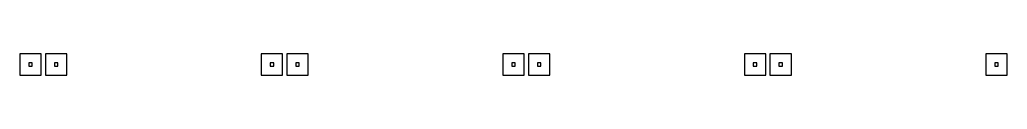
# Model space of a CAD drawing. Extents: x -50899 to 50899, y -48295 to 50898.
# Drawn here: x 2275 to 25375, y 28200 to 28700 of the extents above; entities that cross this region are included whole.
import ezdxf

# ---------------------------------------------------------------- set-up
doc = ezdxf.new("R2010")
doc.units = 0

# ---------------------------------------------------------------- blocks, each defined once
blk = doc.blocks.new('C1G')
for points in [[(5000, 52850), (5000, 52350), (5500, 52350), (5500, 52850), (5000, 52850)], [(5210, 52640), (5210, 52560), (5290, 52560), (5290, 52640), (5210, 52640)]]:
    blk.add_lwpolyline(points)
blk = doc.blocks.new('C1H')
for points in [[(-50, 52850), (-50, 52350), (450, 52350), (450, 52850), (-50, 52850)], [(5000, 52850), (5000, 52350), (5500, 52350), (5500, 52850), (5000, 52850)], [(160, 52640), (160, 52560), (240, 52560), (240, 52640), (160, 52640)], [(5210, 52640), (5210, 52560), (5290, 52560), (5290, 52640), (5210, 52640)]]:
    blk.add_lwpolyline(points)
blk = doc.blocks.new('C1I')
for points in [[(-50, 52850), (-50, 52350), (450, 52350), (450, 52850), (-50, 52850)], [(5000, 52850), (5000, 52350), (5500, 52350), (5500, 52850), (5000, 52850)], [(160, 52640), (160, 52560), (240, 52560), (240, 52640), (160, 52640)], [(5210, 52640), (5210, 52560), (5290, 52560), (5290, 52640), (5210, 52640)]]:
    blk.add_lwpolyline(points)
blk = doc.blocks.new('C1J')
for points in [[(-50, 52850), (-50, 52350), (450, 52350), (450, 52850), (-50, 52850)], [(5000, 52850), (5000, 52350), (5500, 52350), (5500, 52850), (5000, 52850)], [(160, 52640), (160, 52560), (240, 52560), (240, 52640), (160, 52640)], [(5210, 52640), (5210, 52560), (5290, 52560), (5290, 52640), (5210, 52640)]]:
    blk.add_lwpolyline(points)
blk = doc.blocks.new('C1K')
for points in [[(-50, 52850), (-50, 52350), (450, 52350), (450, 52850), (-50, 52850)], [(5000, 52850), (5000, 52350), (5500, 52350), (5500, 52850), (5000, 52850)], [(160, 52640), (160, 52560), (240, 52560), (240, 52640), (160, 52640)], [(5210, 52640), (5210, 52560), (5290, 52560), (5290, 52640), (5210, 52640)]]:
    blk.add_lwpolyline(points)

msp = doc.modelspace()

# ---------------------------------------------------------------- block references
for name, p in [('C1G', (-2725, -24150)), ('C1H', (2925, -24150)), ('C1I', (8575, -24150)), ('C1J', (14225, -24150)), ('C1K', (19875, -24150))]:
    msp.add_blockref(name, p)

doc.saveas('drawing.dxf')
